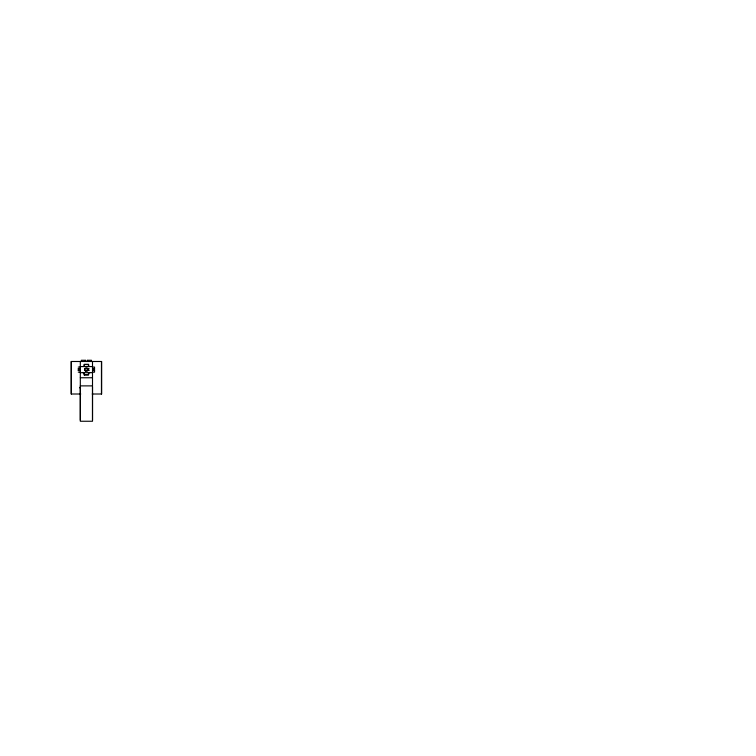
<?xml version="1.0" encoding="UTF-8"?>
<svg xmlns="http://www.w3.org/2000/svg" width="756" height="756" viewBox="0 0 756 756"><rect width="100%" height="100%" fill="white"/><g stroke="black" fill="none" stroke-linecap="round" stroke-linejoin="round"><path stroke-width="1.13" d="M79.909 387.904L80.316 386.892L80.316 420.232M92.506 420.232L92.506 386.902M83.16 366.367L84.171 366.367L84.171 364.335L88.641 364.335L88.641 366.367L89.662 366.367M80.316 366.575L92.506 366.575M78.274 367.076L80.316 367.076M92.506 367.076L94.538 367.076L94.538 372.16L92.506 372.16M78.274 368.701L80.316 368.701M92.506 368.701L94.538 368.701M84.719 368.805L89.227 368.805M94.538 368.805L92.61 368.805L92.61 370.431L94.538 370.431M84.719 370.431L89.227 370.431M78.274 370.534L80.316 370.534M92.506 370.534L94.538 370.534M78.274 372.16L80.316 372.16M80.316 372.67L92.506 372.67M83.16 372.869L84.171 372.869L84.171 374.9L88.641 374.9L88.641 372.869L89.662 372.869M84.379 374.702L88.443 374.702L88.443 372.67M80.316 377.754L92.506 377.754M80.316 385.881L92.506 385.881M80.769 394.008L71.168 394.008L71.168 361.491L101.654 361.491L101.654 394.008L92.213 394.008M101.446 361.491L101.446 394.008M92.506 361.491L92.506 421.253L80.316 421.253L80.316 361.491M91.495 361.491L91.495 360.272L87.63 360.272L87.63 361.491M88.443 366.575L88.443 364.543L84.379 364.543L84.379 366.575M87.223 360.272L87.223 361.491M85.598 360.272L85.598 361.491M85.192 361.491L85.182 360.272L81.327 360.272L81.327 361.491M84.379 372.67L84.379 375.222M71.366 361.491L71.366 394.008M80.212 368.805L78.274 368.805L78.274 370.431L80.212 370.431L80.212 368.805M85.541 371.12A1.729 1.729 0 0 0 88.14 369.618A1.729 1.729 0 0 0 85.541 368.125A1.729 1.729 0 0 0 85.541 371.12"/></g></svg>
